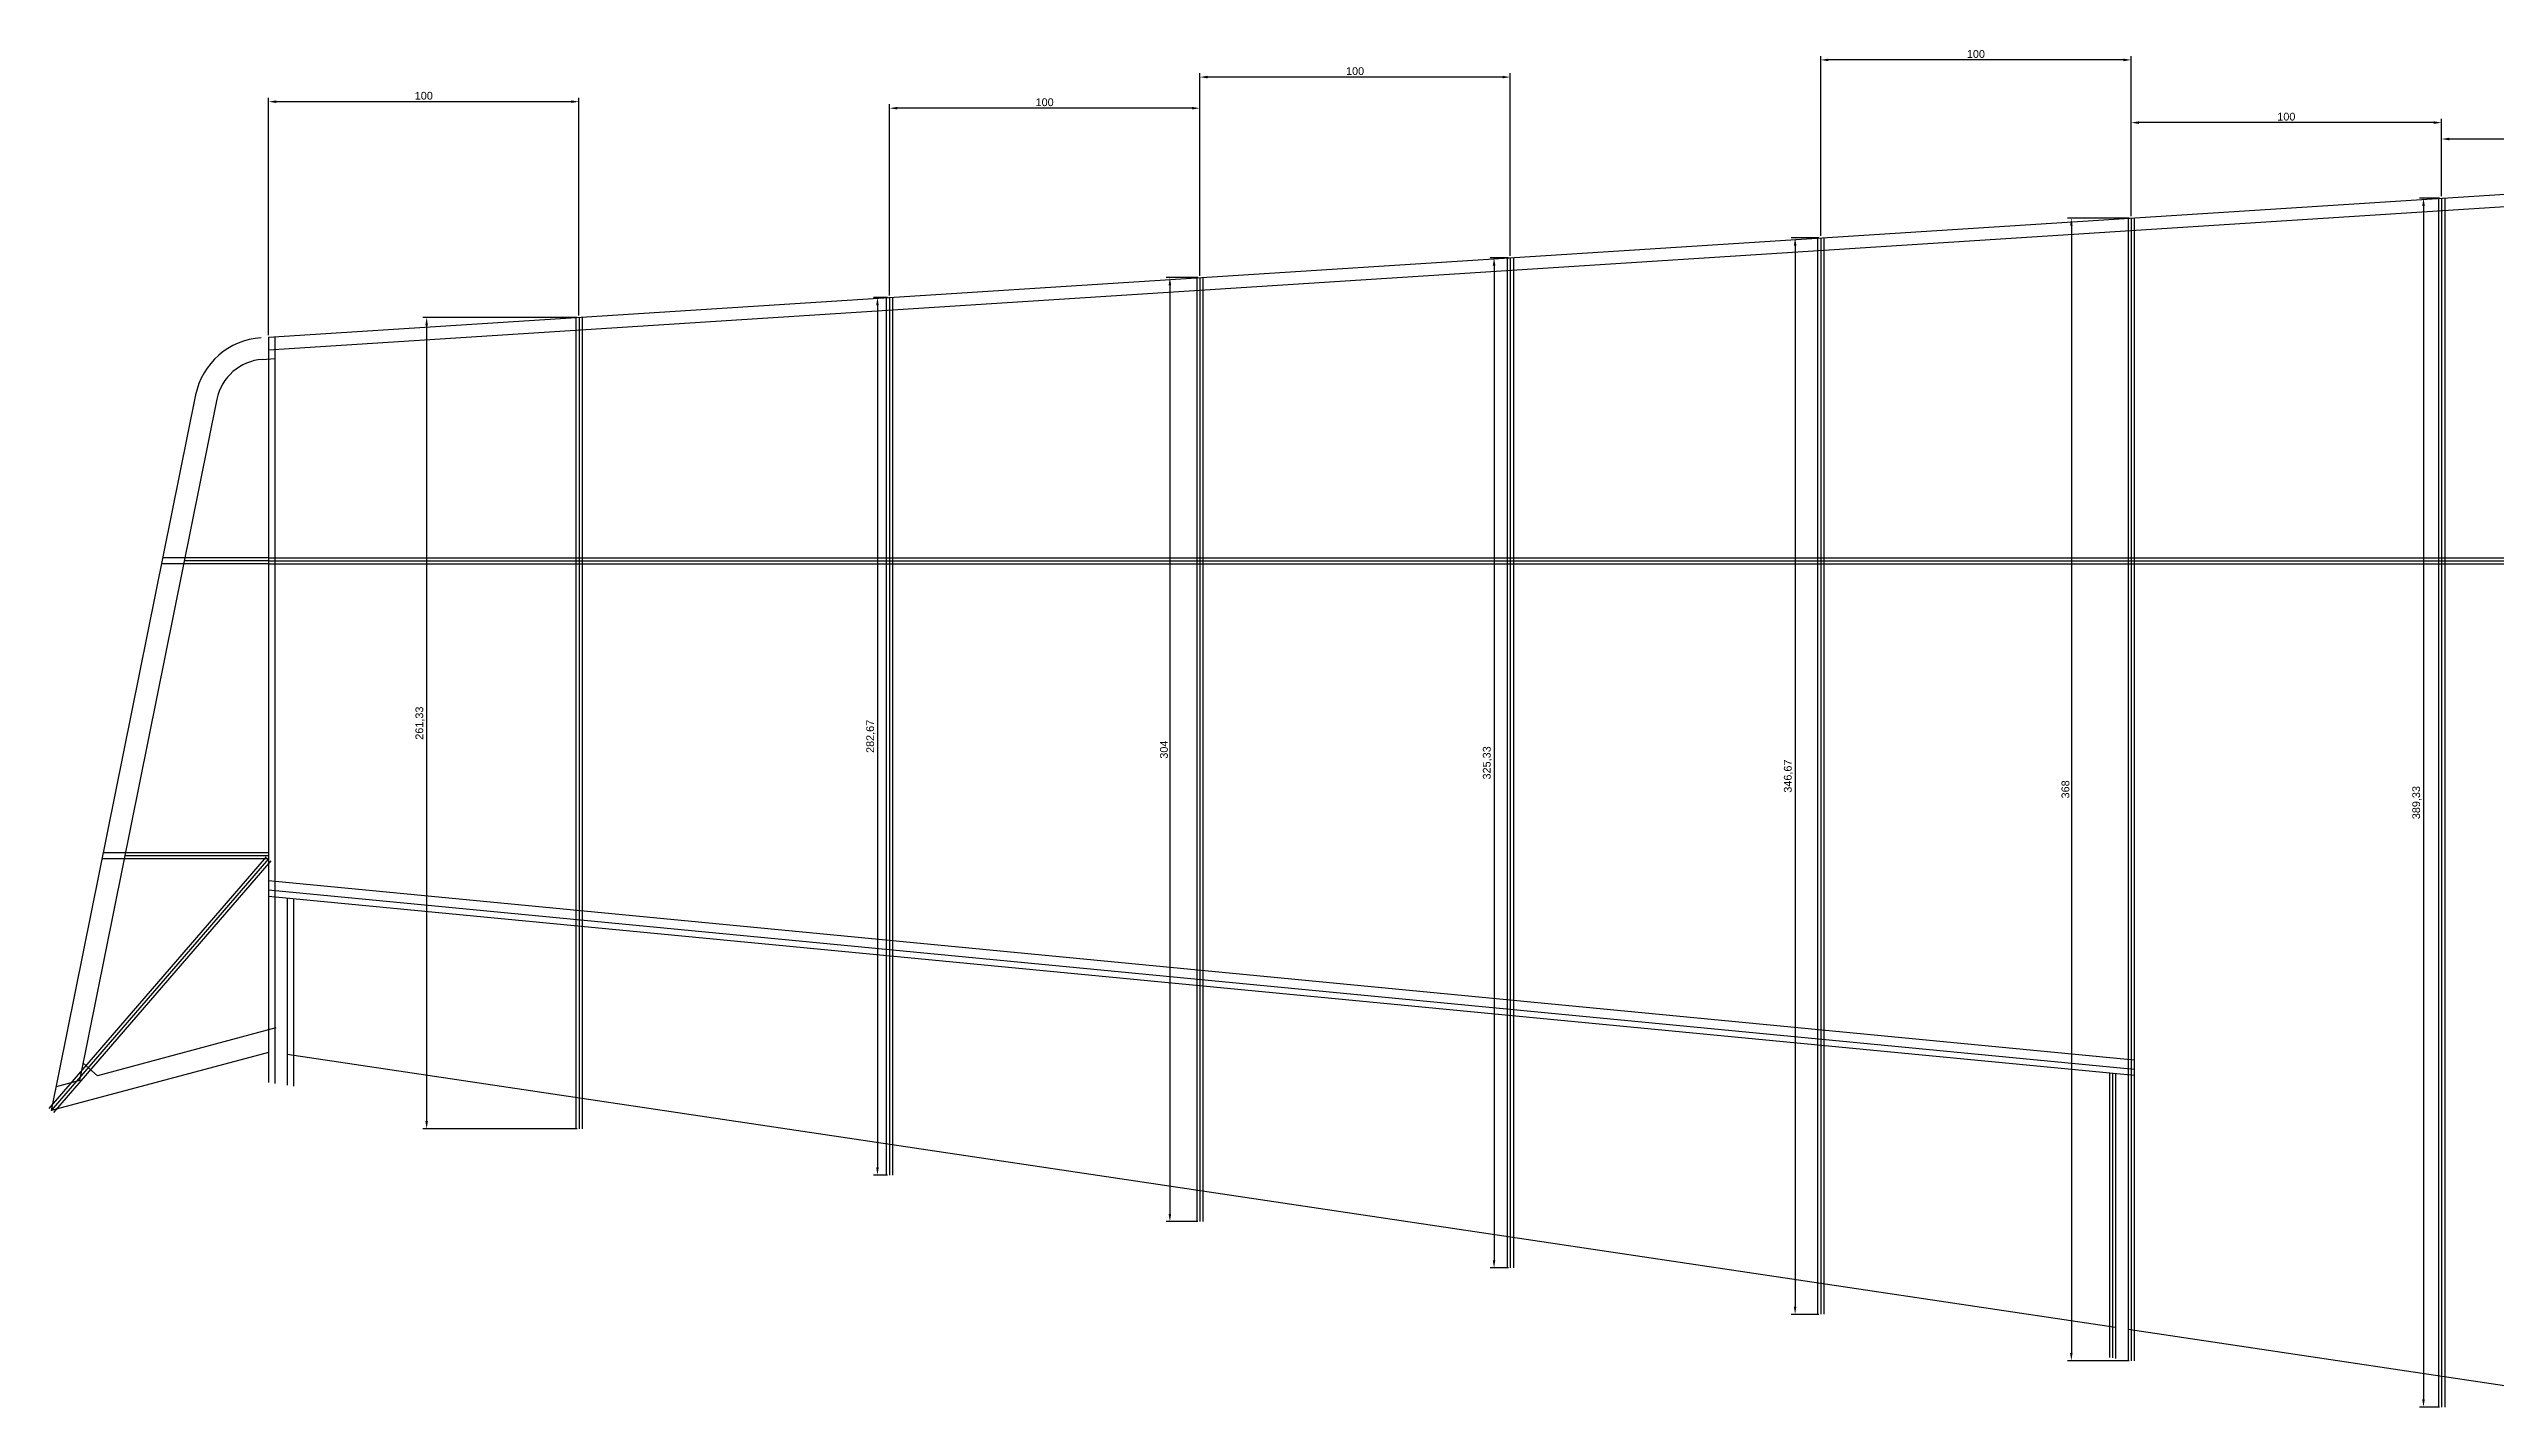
# Model space of a CAD drawing. Header units: millimetres. Extents: x 387 to 11444, y 601 to 6721.
# Drawn here: x 2052 to 2840, y 5671 to 6108 of the extents above; entities that cross this region are included whole.
import ezdxf

# ---------------------------------------------------------------- set-up
doc = ezdxf.new("R2010")
doc.units = ezdxf.units.MM
doc.layers.add('1', color=115, linetype='Continuous', plot=False)
for name, color, linetype in [('1mm轻木', 3, 'Continuous'), ('2mm轻木', 150, 'Continuous'), ('tan', 6, 'Continuous')]:
    doc.layers.add(name, color=color, linetype=linetype)
doc.styles.get("Standard").update_dxf_attribs({"font": 'arial.ttf'})
doc.dimstyles.new('ISO-25', dxfattribs={"dimtxt": 2.5, "dimasz": 2.5, "dimexe": 1.25, "dimexo": 0.625, "dimtad": 1, "dimtxsty": 'Standard', "dimcen": 2.5, "dimadec": 0, "dimazin": 0, "dimtfac": 1, "dimtmove": 0, "dimatfit": 3, "dimfxl": 1, "dimarcsym": 0})

# ---------------------------------------------------------------- blocks, each defined once
blk = doc.blocks.new('*D25')
at = {"color": 0, "lineweight": -2, "transparency": 16777216}
for p, q in [((2222.52, 6021.49), (2172.82, 6021.49)), ((2174.07, 6018.99), (2174.07, 5762.66)), ((2222.52, 5760.16), (2172.82, 5760.16))]:
    blk.add_line(p, q, dxfattribs=at)
at = {"color": 0, "transparency": 16777216}
for points in [[(2173.65, 6018.99), (2174.48, 6018.99), (2174.07, 6021.49)], [(2173.65, 5762.66), (2174.48, 5762.66), (2174.07, 5760.16)]]:
    blk.add_solid(points, dxfattribs=at)
at = {"layer": 'Defpoints', "color": 0, "transparency": 16777216}
for p in [(2223.14, 6021.49), (2174.07, 5760.16), (2223.14, 5760.16)]:
    blk.add_point(p, dxfattribs=at)
at = {"color": 0, "transparency": 16777216, "insert": (2171.94, 5890.82), "char_height": 2.5, "attachment_point": 5, "rotation": 90}
blk.add_mtext('261,33', dxfattribs=at)
blk = doc.blocks.new('*D26')
at = {"color": 0, "lineweight": -2, "transparency": 16777216}
for p, q in [((2322.52, 6027.89), (2318.04, 6027.89)), ((2319.29, 6025.39), (2319.29, 5747.72)), ((2322.52, 5745.22), (2318.04, 5745.22))]:
    blk.add_line(p, q, dxfattribs=at)
at = {"color": 0, "transparency": 16777216}
for points in [[(2318.88, 6025.39), (2319.71, 6025.39), (2319.29, 6027.89)], [(2318.88, 5747.72), (2319.71, 5747.72), (2319.29, 5745.22)]]:
    blk.add_solid(points, dxfattribs=at)
at = {"layer": 'Defpoints', "color": 0, "transparency": 16777216}
for p in [(2323.14, 6027.89), (2319.29, 5745.22), (2323.14, 5745.22)]:
    blk.add_point(p, dxfattribs=at)
at = {"color": 0, "transparency": 16777216, "insert": (2317.17, 5886.56), "char_height": 2.5, "attachment_point": 5, "rotation": 90}
blk.add_mtext('282,67', dxfattribs=at)
blk = doc.blocks.new('*D27')
at = {"color": 0, "lineweight": -2, "transparency": 16777216}
for p, q in [((2422.52, 6034.29), (2412.24, 6034.29)), ((2413.49, 6031.79), (2413.49, 5732.79)), ((2422.52, 5730.29), (2412.24, 5730.29))]:
    blk.add_line(p, q, dxfattribs=at)
at = {"color": 0, "transparency": 16777216}
for points in [[(2413.07, 6031.79), (2413.91, 6031.79), (2413.49, 6034.29)], [(2413.07, 5732.79), (2413.91, 5732.79), (2413.49, 5730.29)]]:
    blk.add_solid(points, dxfattribs=at)
at = {"layer": 'Defpoints', "color": 0, "transparency": 16777216}
for p in [(2423.14, 6034.29), (2413.49, 5730.29), (2423.14, 5730.29)]:
    blk.add_point(p, dxfattribs=at)
at = {"color": 0, "transparency": 16777216, "insert": (2411.59, 5882.29), "char_height": 2.5, "attachment_point": 5, "rotation": 90}
blk.add_mtext('304', dxfattribs=at)
blk = doc.blocks.new('*D28')
at = {"color": 0, "lineweight": -2, "transparency": 16777216}
for p, q in [((2522.52, 6040.69), (2516.67, 6040.69)), ((2517.92, 6038.19), (2517.92, 5717.86)), ((2522.52, 5715.36), (2516.67, 5715.36))]:
    blk.add_line(p, q, dxfattribs=at)
at = {"color": 0, "transparency": 16777216}
for points in [[(2517.5, 6038.19), (2518.34, 6038.19), (2517.92, 6040.69)], [(2517.5, 5717.86), (2518.34, 5717.86), (2517.92, 5715.36)]]:
    blk.add_solid(points, dxfattribs=at)
at = {"layer": 'Defpoints', "color": 0, "transparency": 16777216}
for p in [(2523.14, 6040.69), (2517.92, 5715.36), (2523.14, 5715.36)]:
    blk.add_point(p, dxfattribs=at)
at = {"color": 0, "transparency": 16777216, "insert": (2515.79, 5878.02), "char_height": 2.5, "attachment_point": 5, "rotation": 90}
blk.add_mtext('325,33', dxfattribs=at)
blk = doc.blocks.new('*D29')
at = {"color": 0, "lineweight": -2, "transparency": 16777216}
for p, q in [((2622.52, 6047.09), (2613.65, 6047.09)), ((2614.9, 6044.59), (2614.9, 5702.92)), ((2622.52, 5700.42), (2613.65, 5700.42))]:
    blk.add_line(p, q, dxfattribs=at)
at = {"color": 0, "transparency": 16777216}
for points in [[(2614.48, 6044.59), (2615.32, 6044.59), (2614.9, 6047.09)], [(2614.48, 5702.92), (2615.32, 5702.92), (2614.9, 5700.42)]]:
    blk.add_solid(points, dxfattribs=at)
at = {"layer": 'Defpoints', "color": 0, "transparency": 16777216}
for p in [(2623.14, 6047.09), (2614.9, 5700.42), (2623.14, 5700.42)]:
    blk.add_point(p, dxfattribs=at)
at = {"color": 0, "transparency": 16777216, "insert": (2612.77, 5873.76), "char_height": 2.5, "attachment_point": 5, "rotation": 90}
blk.add_mtext('346,67', dxfattribs=at)
blk = doc.blocks.new('*D30')
at = {"color": 0, "lineweight": -2, "transparency": 16777216}
for p, q in [((2722.52, 6053.49), (2702.63, 6053.49)), ((2703.88, 6050.99), (2703.88, 5687.99)), ((2722.52, 5685.49), (2702.63, 5685.49))]:
    blk.add_line(p, q, dxfattribs=at)
at = {"color": 0, "transparency": 16777216}
for points in [[(2703.47, 6050.99), (2704.3, 6050.99), (2703.88, 6053.49)], [(2703.47, 5687.99), (2704.3, 5687.99), (2703.88, 5685.49)]]:
    blk.add_solid(points, dxfattribs=at)
at = {"layer": 'Defpoints', "color": 0, "transparency": 16777216}
for p in [(2723.14, 6053.49), (2703.88, 5685.49), (2723.14, 5685.49)]:
    blk.add_point(p, dxfattribs=at)
at = {"color": 0, "transparency": 16777216, "insert": (2701.98, 5869.49), "char_height": 2.5, "attachment_point": 5, "rotation": 90}
blk.add_mtext('368', dxfattribs=at)
blk = doc.blocks.new('*D38')
at = {"color": 0, "lineweight": -2, "transparency": 16777216}
for p, q in [((2822.52, 6059.89), (2816.08, 6059.89)), ((2817.33, 6057.39), (2817.33, 5673.06)), ((2822.52, 5670.56), (2816.08, 5670.56))]:
    blk.add_line(p, q, dxfattribs=at)
at = {"color": 0, "transparency": 16777216}
for points in [[(2816.91, 6057.39), (2817.74, 6057.39), (2817.33, 6059.89)], [(2816.91, 5673.06), (2817.74, 5673.06), (2817.33, 5670.56)]]:
    blk.add_solid(points, dxfattribs=at)
at = {"layer": 'Defpoints', "color": 0, "transparency": 16777216}
for p in [(2823.14, 6059.89), (2817.33, 5670.56), (2823.14, 5670.56)]:
    blk.add_point(p, dxfattribs=at)
at = {"color": 0, "transparency": 16777216, "insert": (2815.2, 5865.22), "char_height": 2.5, "attachment_point": 5, "rotation": 90}
blk.add_mtext('389,33', dxfattribs=at)
blk = doc.blocks.new('*D31')
at = {"color": 0, "lineweight": -2, "transparency": 16777216}
for p, q in [((2823.14, 6060.52), (2823.14, 6080.19)), ((2870.64, 6078.94), (2825.64, 6078.94)), ((2873.14, 6063.72), (2873.14, 6080.19))]:
    blk.add_line(p, q, dxfattribs=at)
at = {"color": 0, "transparency": 16777216}
for points in [[(2825.64, 6079.35), (2825.64, 6078.52), (2823.14, 6078.94)], [(2870.64, 6079.35), (2870.64, 6078.52), (2873.14, 6078.94)]]:
    blk.add_solid(points, dxfattribs=at)
at = {"layer": 'Defpoints', "color": 0, "transparency": 16777216}
for p in [(2823.14, 6078.94), (2823.14, 6059.89), (2873.14, 6063.09)]:
    blk.add_point(p, dxfattribs=at)
at = {"color": 0, "transparency": 16777216, "insert": (2848.14, 6080.84), "char_height": 2.5, "attachment_point": 5}
blk.add_mtext('50', dxfattribs=at)
blk = doc.blocks.new('*D32')
at = {"color": 0, "lineweight": -2, "transparency": 16777216}
for p, q in [((2723.14, 6054.12), (2723.14, 6085.48)), ((2820.64, 6084.23), (2725.64, 6084.23)), ((2823.14, 6060.52), (2823.14, 6085.48))]:
    blk.add_line(p, q, dxfattribs=at)
at = {"color": 0, "transparency": 16777216}
for points in [[(2725.64, 6084.64), (2725.64, 6083.81), (2723.14, 6084.23)], [(2820.64, 6084.64), (2820.64, 6083.81), (2823.14, 6084.23)]]:
    blk.add_solid(points, dxfattribs=at)
at = {"layer": 'Defpoints', "color": 0, "transparency": 16777216}
for p in [(2723.14, 6084.23), (2823.14, 6059.89), (2723.14, 6053.49)]:
    blk.add_point(p, dxfattribs=at)
at = {"color": 0, "transparency": 16777216, "insert": (2773.14, 6086.13), "char_height": 2.5, "attachment_point": 5}
blk.add_mtext('100', dxfattribs=at)
blk = doc.blocks.new('*D33')
at = {"color": 0, "lineweight": -2, "transparency": 16777216}
for p, q in [((2623.14, 6047.72), (2623.14, 6105.66)), ((2720.64, 6104.41), (2625.64, 6104.41)), ((2723.14, 6054.12), (2723.14, 6105.66))]:
    blk.add_line(p, q, dxfattribs=at)
at = {"color": 0, "transparency": 16777216}
for points in [[(2625.64, 6104.83), (2625.64, 6104), (2623.14, 6104.41)], [(2720.64, 6104.83), (2720.64, 6104), (2723.14, 6104.41)]]:
    blk.add_solid(points, dxfattribs=at)
at = {"layer": 'Defpoints', "color": 0, "transparency": 16777216}
for p in [(2623.14, 6104.41), (2723.14, 6053.49), (2623.14, 6047.09)]:
    blk.add_point(p, dxfattribs=at)
at = {"color": 0, "transparency": 16777216, "insert": (2673.14, 6106.31), "char_height": 2.5, "attachment_point": 5}
blk.add_mtext('100', dxfattribs=at)
blk = doc.blocks.new('*D34')
at = {"color": 0, "lineweight": -2, "transparency": 16777216}
for p, q in [((2423.14, 6034.92), (2423.14, 6100.14)), ((2523.14, 6041.32), (2523.14, 6100.14)), ((2520.64, 6098.89), (2425.64, 6098.89))]:
    blk.add_line(p, q, dxfattribs=at)
at = {"color": 0, "transparency": 16777216}
for points in [[(2425.64, 6099.31), (2425.64, 6098.47), (2423.14, 6098.89)], [(2520.64, 6099.31), (2520.64, 6098.47), (2523.14, 6098.89)]]:
    blk.add_solid(points, dxfattribs=at)
at = {"layer": 'Defpoints', "color": 0, "transparency": 16777216}
for p in [(2423.14, 6098.89), (2523.14, 6040.69), (2423.14, 6034.29)]:
    blk.add_point(p, dxfattribs=at)
at = {"color": 0, "transparency": 16777216, "insert": (2473.14, 6100.79), "char_height": 2.5, "attachment_point": 5}
blk.add_mtext('100', dxfattribs=at)
blk = doc.blocks.new('*D35')
at = {"color": 0, "lineweight": -2, "transparency": 16777216}
for p, q in [((2323.14, 6028.52), (2323.14, 6090.12)), ((2420.64, 6088.87), (2325.64, 6088.87)), ((2423.14, 6034.92), (2423.14, 6090.12))]:
    blk.add_line(p, q, dxfattribs=at)
at = {"color": 0, "transparency": 16777216}
for points in [[(2325.64, 6089.29), (2325.64, 6088.45), (2323.14, 6088.87)], [(2420.64, 6089.29), (2420.64, 6088.45), (2423.14, 6088.87)]]:
    blk.add_solid(points, dxfattribs=at)
at = {"layer": 'Defpoints', "color": 0, "transparency": 16777216}
for p in [(2323.14, 6088.87), (2423.14, 6034.29), (2323.14, 6027.89)]:
    blk.add_point(p, dxfattribs=at)
at = {"color": 0, "transparency": 16777216, "insert": (2373.14, 6090.77), "char_height": 2.5, "attachment_point": 5}
blk.add_mtext('100', dxfattribs=at)
blk = doc.blocks.new('*D36')
at = {"color": 0, "lineweight": -2, "transparency": 16777216}
for p, q in [((2123.14, 6015.72), (2123.14, 6092.22)), ((2223.14, 6022.12), (2223.14, 6092.22)), ((2220.64, 6090.97), (2125.64, 6090.97))]:
    blk.add_line(p, q, dxfattribs=at)
at = {"color": 0, "transparency": 16777216}
for points in [[(2125.64, 6091.39), (2125.64, 6090.55), (2123.14, 6090.97)], [(2220.64, 6091.39), (2220.64, 6090.55), (2223.14, 6090.97)]]:
    blk.add_solid(points, dxfattribs=at)
at = {"layer": 'Defpoints', "color": 0, "transparency": 16777216}
for p in [(2123.14, 6090.97), (2223.14, 6021.49), (2123.14, 6015.09)]:
    blk.add_point(p, dxfattribs=at)
at = {"color": 0, "transparency": 16777216, "insert": (2173.14, 6092.87), "char_height": 2.5, "attachment_point": 5}
blk.add_mtext('100', dxfattribs=at)

msp = doc.modelspace()

# ---------------------------------------------------------------- linework, layer by layer
at = {"layer": '1'}
for p, q in [((2099.657, 5996.534), (2053.144, 5766.036)), ((2106.519, 5995.149), (2062.239, 5775.72)), ((2123.144, 5943.092), (2096.014, 5943.092)), ((2122.387, 5847.745), (2052.387, 5766.69)), ((2123.144, 5847.092), (2053.144, 5766.036)), ((2123.9, 5846.438), (2053.9, 5765.383)), ((2125.438, 5792.655), (2068.062, 5777.281)), ((2123.144, 5784.793), (2053.144, 5766.036)), ((2068.062, 5777.281), (2063.371, 5781.331)), ((2062.239, 5775.72), (2054.69, 5773.698))]:
    msp.add_line(p, q, dxfattribs=at)
for radius in [23, 16]:
    msp.add_arc((2122.203, 5991.984), radius, 93.661936, 168.591162, dxfattribs=at)
at = {"layer": '1mm轻木'}
for p, q in [((2123.144, 6015.092), (2873.144, 6063.092)), ((2123.144, 6011.092), (2873.144, 6059.092)), ((2121.181, 6007.952), (2125.144, 6008.205))]:
    msp.add_line(p, q, dxfattribs=at)
at = {"layer": '2mm轻木'}
for p, q in [((2822.144, 6059.892), (2822.144, 5670.558)), ((2823.144, 6059.892), (2823.144, 5670.558)), ((2824.144, 6059.892), (2824.144, 5670.558)), ((2722.144, 6053.492), (2722.144, 5685.492)), ((2723.144, 6053.492), (2723.144, 5685.492)), ((2723.144, 6053.492), (2723.144, 5685.492)), ((2724.144, 6053.492), (2724.144, 5685.492)), ((2622.144, 6047.092), (2622.144, 5700.425)), ((2623.144, 6047.092), (2623.144, 5700.425)), ((2624.144, 6047.092), (2624.144, 5700.425)), ((2522.144, 6040.692), (2522.144, 5715.358)), ((2523.144, 6040.692), (2523.144, 5715.358)), ((2524.144, 6040.692), (2524.144, 5715.358)), ((2422.144, 6034.292), (2422.144, 5730.292)), ((2423.144, 6034.292), (2423.144, 5730.292)), ((2424.144, 6034.292), (2424.144, 5730.292)), ((2222.144, 6021.492), (2222.144, 5760.158)), ((2223.144, 6021.492), (2223.144, 5760.158)), ((2224.144, 6021.492), (2224.144, 5760.158)), ((2322.144, 6027.892), (2322.144, 5745.225)), ((2323.144, 6027.892), (2323.144, 5745.225)), ((2324.144, 6027.892), (2324.144, 5745.225)), ((2123.144, 6015.092), (2123.144, 5775.092)), ((2125.144, 6015.092), (2125.144, 5774.793)), ((2123.144, 5942.092), (2088.671, 5942.092)), ((2123.144, 5944.092), (2089.074, 5944.092)), ((2123.144, 5847.092), (2069.5, 5847.092)), ((2123.144, 5849.092), (2069.904, 5849.092)), ((2123.144, 5848.092), (2076.843, 5848.092)), ((2123.144, 5840.092), (2724.144, 5782.396)), ((2123.144, 5837.092), (2724.144, 5779.396)), ((2123.144, 5835.092), (2724.144, 5777.396)), ((2129.144, 5834.516), (2129.144, 5774.196)), ((2131.144, 5834.324), (2131.144, 5773.897)), ((2129.144, 5784.196), (2718.144, 5696.238)), ((2716.144, 5778.164), (2716.144, 5686.537)), ((2717.144, 5778.068), (2717.144, 5686.388)), ((2717.144, 5778.068), (2717.144, 5686.388)), ((2718.144, 5777.972), (2718.144, 5686.238)), ((2722.144, 5695.641), (2873.144, 5673.092))]:
    msp.add_line(p, q, dxfattribs=at)
at = {"layer": 'tan'}
for p, q in [((2123.144, 5944.092), (2873.144, 5944.092)), ((2123.144, 5943.092), (2873.144, 5943.092)), ((2123.144, 5942.092), (2873.144, 5942.092))]:
    msp.add_line(p, q, dxfattribs=at)

# ---------------------------------------------------------------- dimensions: what is measured, and where the dimension line sits
for base, p1, p2, angle, picture, middle in [((2623.144, 6104.413), (2723.144, 6053.492), (2623.144, 6047.092), 180, '*D33', (2673.144, 6106.314)), ((2423.144, 6098.891), (2523.144, 6040.692), (2423.144, 6034.292), 180, '*D34', (2473.144, 6100.792)), ((2123.144, 6090.971), (2223.144, 6021.492), (2123.144, 6015.092), 180, '*D36', (2173.144, 6092.872)), ((2323.144, 6088.869), (2423.144, 6034.292), (2323.144, 6027.892), 180, '*D35', (2373.144, 6090.771)), ((2723.144, 6084.228), (2823.144, 6059.892), (2723.144, 6053.492), 180, '*D32', (2773.144, 6086.129)), ((2823.144, 6078.938), (2873.144, 6063.092), (2823.144, 6059.892), 180, '*D31', (2848.144, 6080.839)), ((2817.326, 5670.558), (2823.144, 6059.892), (2823.144, 5670.558), 90, '*D38', (2815.199, 5865.225)), ((2703.885, 5685.492), (2723.144, 6053.492), (2723.144, 5685.492), 90, '*D30', (2701.983, 5869.492)), ((2614.901, 5700.425), (2623.144, 6047.092), (2623.144, 5700.425), 90, '*D29', (2612.773, 5873.758)), ((2517.921, 5715.358), (2523.144, 6040.692), (2523.144, 5715.358), 90, '*D28', (2515.793, 5878.025)), ((2413.488, 5730.292), (2423.144, 6034.292), (2423.144, 5730.292), 90, '*D27', (2411.586, 5882.292)), ((2174.066, 5760.158), (2223.144, 6021.492), (2223.144, 5760.158), 90, '*D25', (2171.938, 5890.825)), ((2319.293, 5745.225), (2323.144, 6027.892), (2323.144, 5745.225), 90, '*D26', (2317.165, 5886.558))]:
    dim = msp.add_linear_dim(base=base, p1=p1, p2=p2, angle=angle, dimstyle='ISO-25')
    dim.commit()
    dim.dimension.update_dxf_attribs({"geometry": picture, "text_midpoint": middle})

doc.saveas('drawing.dxf')
